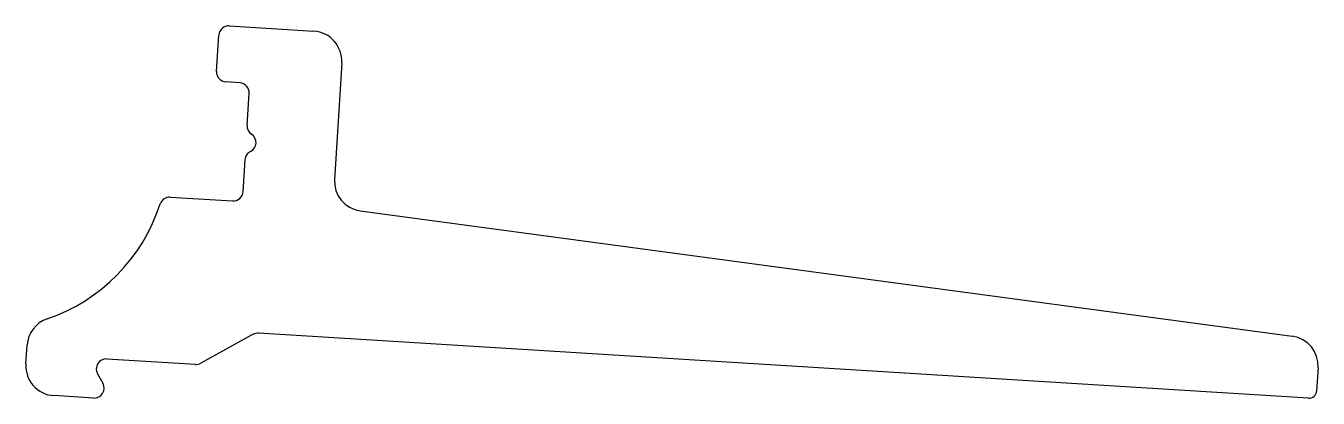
# Model space of a CAD drawing. Extents: x -16.7 to 16.3, y 4.1 to 13.6.
import ezdxf

# ---------------------------------------------------------------- set-up
doc = ezdxf.new("R2010")
doc.units = 0
doc.layers.add('DIES', color=7, linetype='CONTINUOUS')

msp = doc.modelspace()

# ---------------------------------------------------------------- linework, layer by layer
at = {"layer": 'DIES'}
for p, q in [((-11.497, 13.567), (-9.342, 13.434)), ((-11.823, 12.407), (-11.766, 13.33)), ((-8.628, 12.626), (-8.812, 9.651)), ((-11.229, 12.116), (-11.585, 12.138)), ((-11.042, 11.032), (-10.991, 11.846)), ((-11.147, 9.339), (-11.096, 10.154)), ((-13.003, 9.2), (-11.416, 9.101)), ((-8.153, 8.848), (15.63, 5.651)), ((-10.89, 5.7), (-12.221, 4.961)), ((16.04, 4.072), (-10.751, 5.731)), ((-16.688, 4.944), (-16.658, 5.42)), ((-12.36, 4.93), (-14.622, 5.07)), ((-14.859, 4.692), (-14.723, 4.452)), ((16.289, 4.849), (16.252, 4.259)), ((-14.96, 4.073), (-15.974, 4.136))]:
    msp.add_line(p, q, dxfattribs=at)
for centre, radius, start, end in [((-11.512, 13.314), 0.254, 86.4572, 176.4572), ((-9.389, 12.673), 0.762, 356.4572, 86.4572), ((-11.569, 12.391), 0.254, 176.4572, 266.4572), ((-11.245, 11.862), 0.254, 356.4572, 86.4572), ((-10.788, 11.016), 0.254, 176.4572, 236.4572), ((-11.069, 10.593), 0.254, 296.4572, 56.4572), ((-10.843, 10.138), 0.254, 116.4572, 176.4572), ((-8.052, 9.604), 0.762, 176.4572, 262.3444), ((-11.4, 9.355), 0.254, 266.4572, 356.4572), ((-17.638, 10.448), 4.604, 288.934, 341.9869), ((-13.019, 8.946), 0.254, 86.4572, 161.9869), ((-15.897, 5.373), 0.762, 108.934, 176.4572), ((-10.767, 5.477), 0.254, 86.4572, 119.0031), ((15.528, 4.896), 0.762, 356.4572, 82.3444), ((-14.638, 4.817), 0.254, 86.4572, 209.4417), ((-12.344, 5.184), 0.254, 266.4572, 299.0031), ((-15.927, 4.896), 0.762, 176.4572, 266.4572), ((-14.944, 4.327), 0.254, 266.4572, 29.4417), ((16.053, 4.272), 0.2, 266.4572, 356.4572)]:
    msp.add_arc(centre, radius, start, end, dxfattribs=at)

doc.saveas('drawing.dxf')
